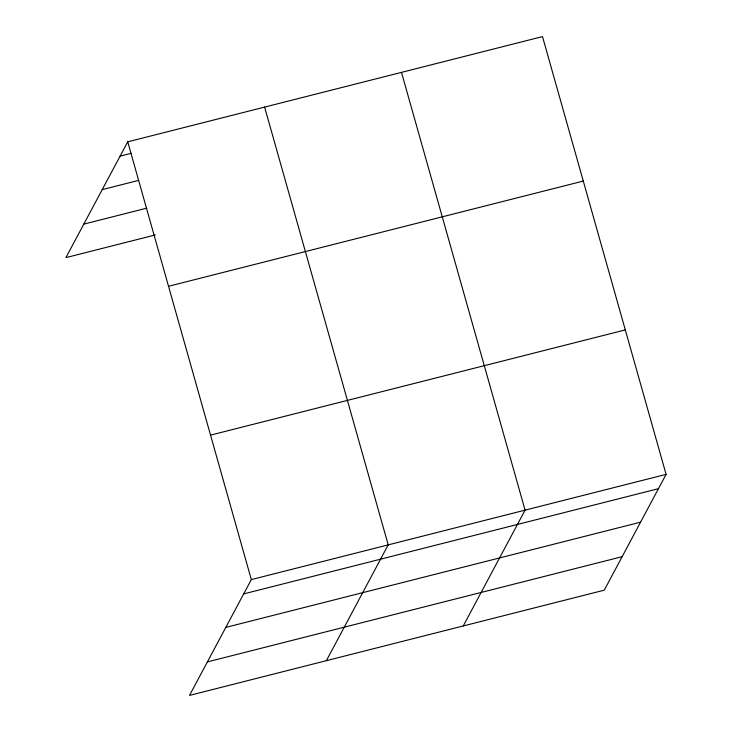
<?xml version="1.0" encoding="UTF-8"?>
<svg xmlns="http://www.w3.org/2000/svg" width="732" height="732" viewBox="0 0 732 732"><rect width="100%" height="100%" fill="white"/><g stroke="black" fill="none" stroke-linecap="round" stroke-linejoin="round"><path stroke-width="1.1" d="M127.743 141.825L251.332 579.598L189.506 695.4L604.257 590.175L666.093 474.373L542.494 36.6L127.743 141.825L65.907 257.627L155.312 234.945M326.371 660.676L388.207 544.873L264.609 107.101M463.246 625.952L525.073 510.149L401.484 72.376M120.103 156.126L131.138 153.327M102.215 189.625L138.641 180.383M83.787 224.129L146.702 208.172M168.525 286.285L583.285 181.069M210.551 435.128L625.311 329.903M251.332 579.598L666.093 474.373M243.692 593.899L658.452 488.683M225.813 627.397L640.573 522.172M207.385 661.902L622.145 556.686"/></g></svg>
